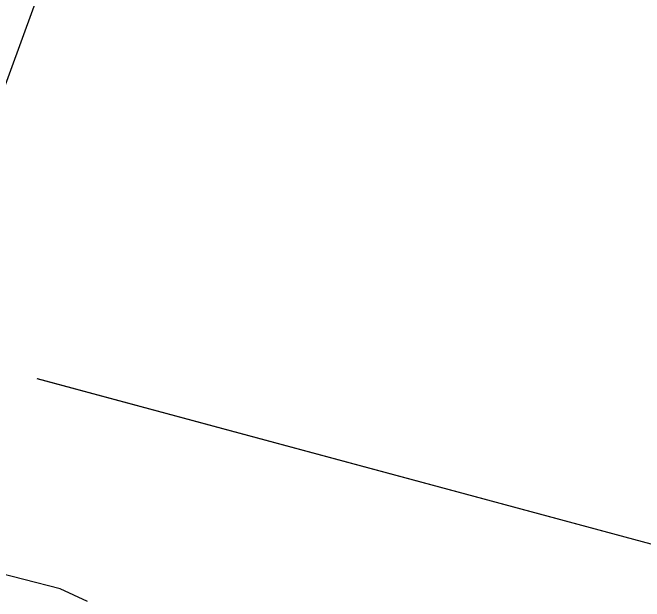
# Model space of a CAD drawing. Extents: x -111898 to 889894, y -2 to 1194865.
# Drawn here: x 704904 to 770513, y 699585 to 760664 of the extents above; entities that cross this region are included whole.
import ezdxf

# ---------------------------------------------------------------- set-up
doc = ezdxf.new("R2010")
doc.units = 0
doc.header["$LTSCALE"] = 10
doc.header["$MEASUREMENT"] = 0
doc.layers.add('0-WALL', color=252, linetype='Continuous')

msp = doc.modelspace()

# ---------------------------------------------------------------- linework, layer by layer
at = {"layer": '0-WALL'}
for q in [(707440.28, 722676.71), (707500.36, 722660.55)]:
    msp.add_line((793293.68, 699585.34), q, dxfattribs=at)
for points in [[(693264.79, 723397.2), (726506.42, 814380.24), (739935.32, 824058.34), (889393.54, 828311.64)], [(693264.81, 723397.2), (726506.43, 814380.24), (739935.33, 824058.34), (889393.54, 828311.64)], [(712664.01, 699585.34), (709850.43, 700869.64), (709850.43, 700869.64), (687160.73, 706690.24), (687160.73, 706690.24), (684564.89, 699585.34)]]:
    msp.add_lwpolyline(points, dxfattribs=at)
at = {"layer": '0-WALL', "const_width": 1}
msp.add_lwpolyline([(693264.81, 723397.2), (726506.43, 814380.24)], dxfattribs=at)

doc.saveas('drawing.dxf')
